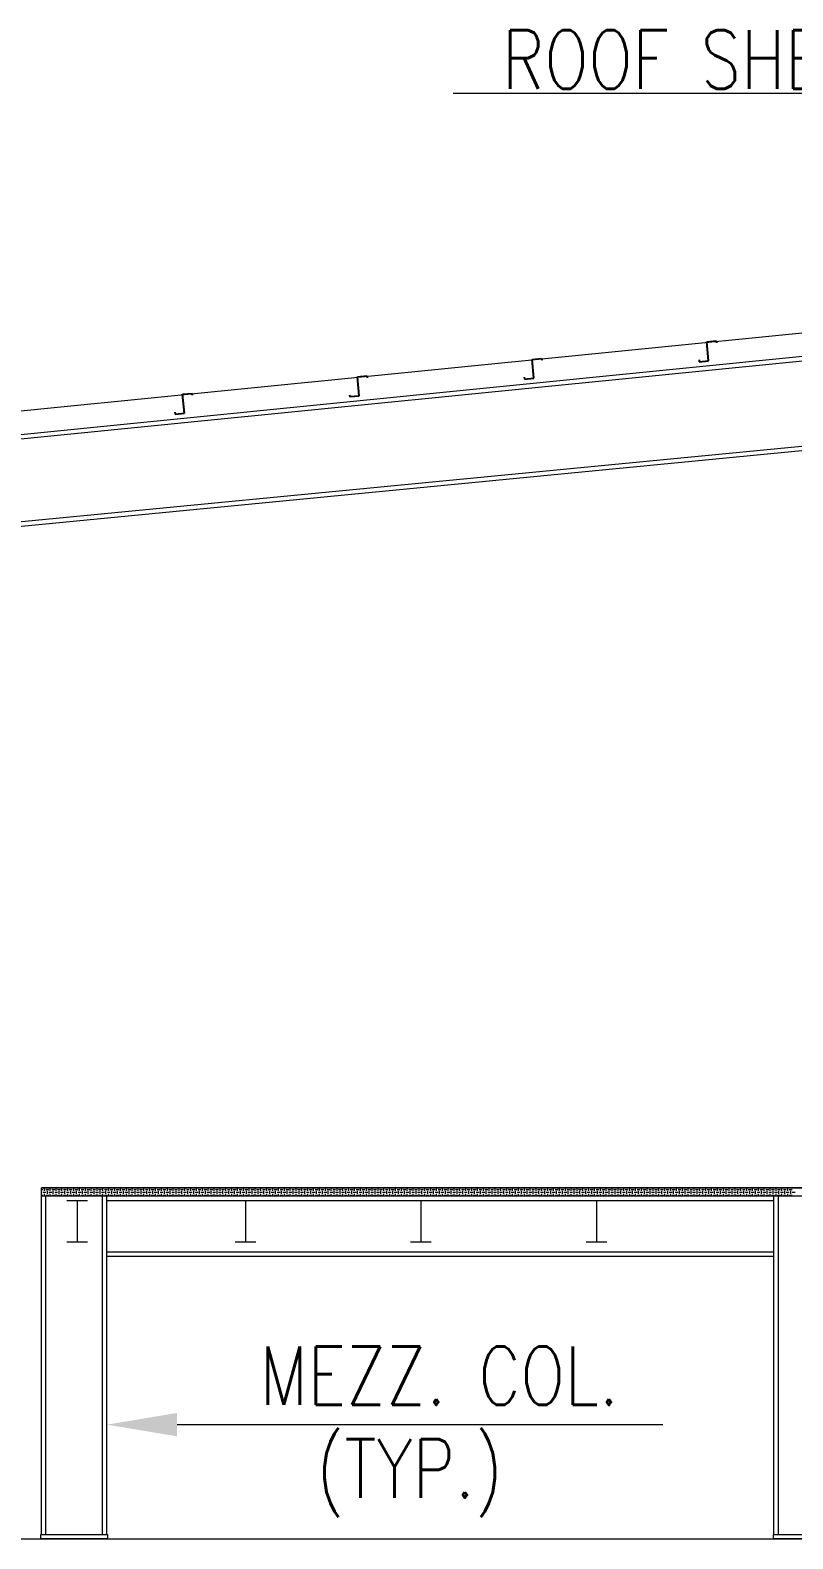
# Model space of a CAD drawing. Header units: millimetres. Extents: x 68421 to 1479662, y -51504 to 144751.
# Drawn here: x 588317 to 594833, y 73240 to 86129 of the extents above; entities that cross this region are included whole.
import ezdxf

# ---------------------------------------------------------------- set-up
doc = ezdxf.new("R2010")
doc.units = ezdxf.units.MM
doc.header["$LTSCALE"] = 0.35
doc.header["$MEASUREMENT"] = 0
doc.linetypes.add('CONTIN', pattern=[0, 0, 0])
doc.layers.get('0').update_dxf_attribs({"linetype": 'CONTIN'})
doc.styles.add('ROMANT', font='simplex.shx')

msp = doc.modelspace()

# ---------------------------------------------------------------- linework, layer by layer
at = {"color": 6, "linetype": 'ByBlock', "lineweight": 0}
for p, q in [((597332.79799, 85587.66906), (591930.79799, 85587.66906)), ((589572.34909, 74215.07751), (593721.79799, 74215.07751))]:
    msp.add_line(p, q, dxfattribs=at)
at = {"color": 5, "lineweight": 0}
msp.add_line((582016.79799, 82254.57323), (607106.79799, 84763.57359), dxfattribs=at)
at = {"lineweight": 0}
for p, q in [((587640.76227, 82615.97154), (595845.38905, 83436.43284)), ((587644.60315, 82578.06639), (595849.22977, 83398.52926)), ((587715.54372, 81879.20136), (595922.75917, 82672.87754)), ((587719.33522, 81841.28726), (595926.59903, 82634.98245)), ((588413.24698, 73277.76901), (588413.24788, 76239.66906)), ((588451.34697, 73277.76902), (588451.34787, 76169.32989)), ((588934.24888, 73277.76909), (588934.24955, 76169.32989)), ((588972.34887, 73277.76909), (588972.34954, 76169.32989)), ((588972.34953, 76131.22986), (594671.24787, 76131.22986)), ((588972.34954, 76169.32988), (594671.24788, 76169.32988)), ((594671.24698, 73277.76901), (594671.24788, 76169.32989)), ((594709.34697, 73277.76902), (594709.34787, 76169.32989)), ((588972.34943, 75691.43396), (594671.24773, 75691.43396)), ((588972.34942, 75653.33386), (594671.24772, 75653.33386))]:
    msp.add_line(p, q, dxfattribs=at)
at = {"extrusion": (0, 0, -1)}
for p, q in [((594097.60421, 83465.36394), (594178.48083, 83473.4516)), ((594113.71386, 83304.26742), (594097.60421, 83465.36394)), ((594178.48083, 83473.4516), (594180.0918, 83457.34194)), ((592605.04843, 83316.10834), (592685.92505, 83324.196)), ((592621.15807, 83155.01182), (592605.04843, 83316.10834)), ((592685.92505, 83324.196), (592687.53601, 83308.08634)), ((594031.22627, 83312.28941), (594032.83724, 83296.17976)), ((594032.83724, 83296.17976), (594113.71386, 83304.26742)), ((591112.49264, 83166.85274), (591193.36927, 83174.9404)), ((591128.60229, 83005.75622), (591112.49264, 83166.85274)), ((591193.36927, 83174.9404), (591194.98023, 83158.83074)), ((592538.67049, 83163.03381), (592540.28145, 83146.92416)), ((592540.28145, 83146.92416), (592621.15807, 83155.01182)), ((589619.93686, 83017.59714), (589700.81348, 83025.6848)), ((589636.04651, 82856.50062), (589619.93686, 83017.59714)), ((589700.81348, 83025.6848), (589702.42445, 83009.57514)), ((591046.1147, 83013.77821), (591047.72567, 82997.66856)), ((591047.72567, 82997.66856), (591128.60229, 83005.75622)), ((589553.55892, 82864.52261), (589555.16989, 82848.41296)), ((589555.16989, 82848.41296), (589636.04651, 82856.50062))]:
    msp.add_line(p, q, dxfattribs=at)
at = {"color": 251, "linetype": 'Continuous', "lineweight": 0}
for p, q in [((588413.24786, 76175.22456), (588426.81056, 76175.22456)), ((588413.24788, 76239.66906), (626520.34809, 76239.66906)), ((626520.34809, 76239.66906), (588413.24788, 76239.66906)), ((588413.24788, 76225.22456), (588426.81056, 76225.22456)), ((588414.31056, 76237.72456), (588414.31056, 76239.66906)), ((588414.31056, 76187.72456), (588414.31056, 76212.72456)), ((588426.81056, 76200.22456), (588451.81056, 76200.22456)), ((588439.31056, 76212.72456), (588439.31056, 76237.72456)), ((588439.31056, 76169.33395), (588439.31056, 76187.72456)), ((588451.81056, 76225.22456), (588476.81056, 76225.22456)), ((588451.81056, 76175.22456), (588476.81056, 76175.22456)), ((588464.31056, 76237.72456), (588464.31056, 76239.66906)), ((588464.31056, 76187.72456), (588464.31056, 76212.72456)), ((588476.81056, 76200.22456), (588501.81056, 76200.22456)), ((588489.31056, 76212.72456), (588489.31056, 76237.72456)), ((588489.31056, 76169.33395), (588489.31056, 76187.72456)), ((588501.81056, 76225.22456), (588526.81056, 76225.22456)), ((588501.81056, 76175.22456), (588526.81056, 76175.22456)), ((588514.31056, 76237.72456), (588514.31056, 76239.66906)), ((588514.31056, 76187.72456), (588514.31056, 76212.72456)), ((588526.81056, 76200.22456), (588551.81056, 76200.22456)), ((588539.31056, 76212.72456), (588539.31056, 76237.72456)), ((588539.31056, 76169.33395), (588539.31056, 76187.72456)), ((588551.81056, 76225.22456), (588576.81056, 76225.22456)), ((588551.81056, 76175.22456), (588576.81056, 76175.22456)), ((588564.31056, 76237.72456), (588564.31056, 76239.66906)), ((588564.31056, 76187.72456), (588564.31056, 76212.72456)), ((588576.81056, 76200.22456), (588601.81056, 76200.22456)), ((588589.31056, 76212.72456), (588589.31056, 76237.72456)), ((588589.31056, 76169.33395), (588589.31056, 76187.72456)), ((588601.81056, 76225.22456), (588626.81056, 76225.22456)), ((588601.81056, 76175.22456), (588626.81056, 76175.22456)), ((588614.31056, 76237.72456), (588614.31056, 76239.66906)), ((588614.31056, 76187.72456), (588614.31056, 76212.72456)), ((588626.81056, 76200.22456), (588651.81056, 76200.22456)), ((588639.31056, 76212.72456), (588639.31056, 76237.72456)), ((588639.31056, 76169.33395), (588639.31056, 76187.72456)), ((588651.81056, 76225.22456), (588676.81056, 76225.22456)), ((588651.81056, 76175.22456), (588676.81056, 76175.22456)), ((588664.31056, 76237.72456), (588664.31056, 76239.66906)), ((588664.31056, 76187.72456), (588664.31056, 76212.72456)), ((588676.81056, 76200.22456), (588701.81056, 76200.22456)), ((588689.31056, 76212.72456), (588689.31056, 76237.72456)), ((588689.31056, 76169.33395), (588689.31056, 76187.72456)), ((588701.81056, 76225.22456), (588726.81056, 76225.22456)), ((588701.81056, 76175.22456), (588726.81056, 76175.22456)), ((588714.31056, 76237.72456), (588714.31056, 76239.66906)), ((588714.31056, 76187.72456), (588714.31056, 76212.72456)), ((588726.81056, 76200.22456), (588751.81056, 76200.22456)), ((588739.31056, 76212.72456), (588739.31056, 76237.72456)), ((588739.31056, 76169.33395), (588739.31056, 76187.72456)), ((588751.81056, 76225.22456), (588776.81056, 76225.22456)), ((588751.81056, 76175.22456), (588776.81056, 76175.22456)), ((588764.31056, 76237.72456), (588764.31056, 76239.66906)), ((588764.31056, 76187.72456), (588764.31056, 76212.72456)), ((588776.81056, 76200.22456), (588801.81056, 76200.22456)), ((588789.31056, 76212.72456), (588789.31056, 76237.72456)), ((588789.31056, 76169.33395), (588789.31056, 76187.72456)), ((588801.81056, 76225.22456), (588826.81056, 76225.22456)), ((588801.81056, 76175.22456), (588826.81056, 76175.22456)), ((588814.31056, 76237.72456), (588814.31056, 76239.66906)), ((588814.31056, 76187.72456), (588814.31056, 76212.72456)), ((588826.81056, 76200.22456), (588851.81056, 76200.22456)), ((588839.31056, 76212.72456), (588839.31056, 76237.72456)), ((588839.31056, 76169.33395), (588839.31056, 76187.72456)), ((588851.81056, 76225.22456), (588876.81056, 76225.22456)), ((588851.81056, 76175.22456), (588876.81056, 76175.22456)), ((588864.31056, 76237.72456), (588864.31056, 76239.66906)), ((588864.31056, 76187.72456), (588864.31056, 76212.72456)), ((588876.81056, 76200.22456), (588901.81056, 76200.22456)), ((588889.31056, 76212.72456), (588889.31056, 76237.72456)), ((588889.31056, 76169.33395), (588889.31056, 76187.72456)), ((588901.81056, 76225.22456), (588926.81056, 76225.22456)), ((588901.81056, 76175.22456), (588926.81056, 76175.22456)), ((588914.31056, 76237.72456), (588914.31056, 76239.66906)), ((588914.31056, 76187.72456), (588914.31056, 76212.72456)), ((588926.81056, 76200.22456), (588951.81056, 76200.22456)), ((588939.31056, 76212.72456), (588939.31056, 76237.72456)), ((588939.31056, 76169.33395), (588939.31056, 76187.72456)), ((588951.81056, 76225.22456), (588976.81056, 76225.22456)), ((588951.81056, 76175.22456), (588976.81056, 76175.22456)), ((588964.31056, 76237.72456), (588964.31056, 76239.66906)), ((588964.31056, 76187.72456), (588964.31056, 76212.72456)), ((588976.81056, 76200.22456), (589001.81056, 76200.22456)), ((588989.31056, 76212.72456), (588989.31056, 76237.72456)), ((588989.31056, 76169.33395), (588989.31056, 76187.72456)), ((589001.81056, 76225.22456), (589026.81056, 76225.22456)), ((589001.81056, 76175.22456), (589026.81056, 76175.22456)), ((589014.31056, 76237.72456), (589014.31056, 76239.66906)), ((589014.31056, 76187.72456), (589014.31056, 76212.72456)), ((589026.81056, 76200.22456), (589051.81056, 76200.22456)), ((589039.31056, 76212.72456), (589039.31056, 76237.72456)), ((589039.31056, 76169.33395), (589039.31056, 76187.72456)), ((589051.81056, 76225.22456), (589076.81056, 76225.22456)), ((589051.81056, 76175.22456), (589076.81056, 76175.22456)), ((589064.31056, 76237.72456), (589064.31056, 76239.66906)), ((589064.31056, 76187.72456), (589064.31056, 76212.72456)), ((589076.81056, 76200.22456), (589101.81056, 76200.22456)), ((589089.31056, 76212.72456), (589089.31056, 76237.72456)), ((589089.31056, 76169.33395), (589089.31056, 76187.72456)), ((589101.81056, 76225.22456), (589126.81056, 76225.22456)), ((589101.81056, 76175.22456), (589126.81056, 76175.22456)), ((589114.31056, 76237.72456), (589114.31056, 76239.66906)), ((589114.31056, 76187.72456), (589114.31056, 76212.72456)), ((589126.81056, 76200.22456), (589151.81056, 76200.22456)), ((589139.31056, 76212.72456), (589139.31056, 76237.72456)), ((589139.31056, 76169.33395), (589139.31056, 76187.72456)), ((589151.81056, 76225.22456), (589176.81056, 76225.22456)), ((589151.81056, 76175.22456), (589176.81056, 76175.22456)), ((589164.31056, 76237.72456), (589164.31056, 76239.66906)), ((589164.31056, 76187.72456), (589164.31056, 76212.72456)), ((589176.81056, 76200.22456), (589201.81056, 76200.22456)), ((589189.31056, 76212.72456), (589189.31056, 76237.72456)), ((589189.31056, 76169.33395), (589189.31056, 76187.72456)), ((589201.81056, 76225.22456), (589226.81056, 76225.22456)), ((589201.81056, 76175.22456), (589226.81056, 76175.22456)), ((589214.31056, 76237.72456), (589214.31056, 76239.66906)), ((589214.31056, 76187.72456), (589214.31056, 76212.72456)), ((589226.81056, 76200.22456), (589251.81056, 76200.22456)), ((589239.31056, 76212.72456), (589239.31056, 76237.72456)), ((589239.31056, 76169.33395), (589239.31056, 76187.72456)), ((589251.81056, 76225.22456), (589276.81056, 76225.22456)), ((589251.81056, 76175.22456), (589276.81056, 76175.22456)), ((589264.31056, 76237.72456), (589264.31056, 76239.66906)), ((589264.31056, 76187.72456), (589264.31056, 76212.72456)), ((589276.81056, 76200.22456), (589301.81056, 76200.22456)), ((589289.31056, 76212.72456), (589289.31056, 76237.72456)), ((589289.31056, 76169.33395), (589289.31056, 76187.72456)), ((589301.81056, 76225.22456), (589326.81056, 76225.22456)), ((589301.81056, 76175.22456), (589326.81056, 76175.22456)), ((589314.31056, 76237.72456), (589314.31056, 76239.66906)), ((589314.31056, 76187.72456), (589314.31056, 76212.72456)), ((589326.81056, 76200.22456), (589351.81056, 76200.22456)), ((589339.31056, 76212.72456), (589339.31056, 76237.72456)), ((589339.31056, 76169.33395), (589339.31056, 76187.72456)), ((589351.81056, 76225.22456), (589376.81056, 76225.22456)), ((589351.81056, 76175.22456), (589376.81056, 76175.22456)), ((589364.31056, 76237.72456), (589364.31056, 76239.66906)), ((589364.31056, 76187.72456), (589364.31056, 76212.72456)), ((589376.81056, 76200.22456), (589401.81056, 76200.22456)), ((589389.31056, 76212.72456), (589389.31056, 76237.72456)), ((589389.31056, 76169.33395), (589389.31056, 76187.72456)), ((589401.81056, 76225.22456), (589426.81056, 76225.22456)), ((589401.81056, 76175.22456), (589426.81056, 76175.22456)), ((589414.31056, 76237.72456), (589414.31056, 76239.66906)), ((589414.31056, 76187.72456), (589414.31056, 76212.72456)), ((589426.81056, 76200.22456), (589451.81056, 76200.22456)), ((589439.31056, 76212.72456), (589439.31056, 76237.72456)), ((589439.31056, 76169.33395), (589439.31056, 76187.72456)), ((589451.81056, 76225.22456), (589476.81056, 76225.22456)), ((589451.81056, 76175.22456), (589476.81056, 76175.22456)), ((589464.31056, 76237.72456), (589464.31056, 76239.66906)), ((589464.31056, 76187.72456), (589464.31056, 76212.72456)), ((589476.81056, 76200.22456), (589501.81056, 76200.22456)), ((589489.31056, 76212.72456), (589489.31056, 76237.72456)), ((589489.31056, 76169.33395), (589489.31056, 76187.72456)), ((589501.81056, 76225.22456), (589526.81056, 76225.22456)), ((589501.81056, 76175.22456), (589526.81056, 76175.22456)), ((589514.31056, 76237.72456), (589514.31056, 76239.66906)), ((589514.31056, 76187.72456), (589514.31056, 76212.72456)), ((589526.81056, 76200.22456), (589551.81056, 76200.22456)), ((589539.31056, 76212.72456), (589539.31056, 76237.72456)), ((589539.31056, 76169.33395), (589539.31056, 76187.72456)), ((589551.81056, 76225.22456), (589576.81056, 76225.22456)), ((589551.81056, 76175.22456), (589576.81056, 76175.22456)), ((589564.31056, 76237.72456), (589564.31056, 76239.66906)), ((589564.31056, 76187.72456), (589564.31056, 76212.72456)), ((589576.81056, 76200.22456), (589601.81056, 76200.22456)), ((589589.31056, 76212.72456), (589589.31056, 76237.72456)), ((589589.31056, 76169.33395), (589589.31056, 76187.72456)), ((589601.81056, 76225.22456), (589626.81056, 76225.22456)), ((589601.81056, 76175.22456), (589626.81056, 76175.22456)), ((589614.31056, 76237.72456), (589614.31056, 76239.66906)), ((589614.31056, 76187.72456), (589614.31056, 76212.72456)), ((589626.81056, 76200.22456), (589651.81056, 76200.22456)), ((589639.31056, 76212.72456), (589639.31056, 76237.72456)), ((589639.31056, 76169.33395), (589639.31056, 76187.72456)), ((589651.81056, 76225.22456), (589676.81056, 76225.22456)), ((589651.81056, 76175.22456), (589676.81056, 76175.22456)), ((589664.31056, 76237.72456), (589664.31056, 76239.66906)), ((589664.31056, 76187.72456), (589664.31056, 76212.72456)), ((589676.81056, 76200.22456), (589701.81056, 76200.22456)), ((589689.31056, 76212.72456), (589689.31056, 76237.72456)), ((589689.31056, 76169.33395), (589689.31056, 76187.72456)), ((589701.81056, 76225.22456), (589726.81056, 76225.22456)), ((589701.81056, 76175.22456), (589726.81056, 76175.22456)), ((589714.31056, 76237.72456), (589714.31056, 76239.66906)), ((589714.31056, 76187.72456), (589714.31056, 76212.72456)), ((589726.81056, 76200.22456), (589751.81056, 76200.22456)), ((589739.31056, 76212.72456), (589739.31056, 76237.72456)), ((589739.31056, 76169.33395), (589739.31056, 76187.72456)), ((589751.81056, 76225.22456), (589776.81056, 76225.22456)), ((589751.81056, 76175.22456), (589776.81056, 76175.22456)), ((589764.31056, 76237.72456), (589764.31056, 76239.66906)), ((589764.31056, 76187.72456), (589764.31056, 76212.72456)), ((589776.81056, 76200.22456), (589801.81056, 76200.22456)), ((589789.31056, 76212.72456), (589789.31056, 76237.72456)), ((589789.31056, 76169.33395), (589789.31056, 76187.72456)), ((589801.81056, 76225.22456), (589826.81056, 76225.22456)), ((589801.81056, 76175.22456), (589826.81056, 76175.22456)), ((589814.31056, 76237.72456), (589814.31056, 76239.66906)), ((589814.31056, 76187.72456), (589814.31056, 76212.72456)), ((589826.81056, 76200.22456), (589851.81056, 76200.22456)), ((589839.31056, 76212.72456), (589839.31056, 76237.72456)), ((589839.31056, 76169.33395), (589839.31056, 76187.72456)), ((589851.81056, 76225.22456), (589876.81056, 76225.22456)), ((589851.81056, 76175.22456), (589876.81056, 76175.22456)), ((589864.31056, 76237.72456), (589864.31056, 76239.66906)), ((589864.31056, 76187.72456), (589864.31056, 76212.72456)), ((589876.81056, 76200.22456), (589901.81056, 76200.22456)), ((589889.31056, 76212.72456), (589889.31056, 76237.72456)), ((589889.31056, 76169.33395), (589889.31056, 76187.72456)), ((589901.81056, 76225.22456), (589926.81056, 76225.22456)), ((589901.81056, 76175.22456), (589926.81056, 76175.22456)), ((589914.31056, 76237.72456), (589914.31056, 76239.66906)), ((589914.31056, 76187.72456), (589914.31056, 76212.72456)), ((589926.81056, 76200.22456), (589951.81056, 76200.22456)), ((589939.31056, 76212.72456), (589939.31056, 76237.72456)), ((589939.31056, 76169.33395), (589939.31056, 76187.72456)), ((589951.81056, 76225.22456), (589976.81056, 76225.22456)), ((589951.81056, 76175.22456), (589976.81056, 76175.22456)), ((589964.31056, 76237.72456), (589964.31056, 76239.66906)), ((589964.31056, 76187.72456), (589964.31056, 76212.72456)), ((589976.81056, 76200.22456), (590001.81056, 76200.22456)), ((589989.31056, 76212.72456), (589989.31056, 76237.72456)), ((589989.31056, 76169.33395), (589989.31056, 76187.72456)), ((590001.81056, 76225.22456), (590026.81056, 76225.22456)), ((590001.81056, 76175.22456), (590026.81056, 76175.22456)), ((590014.31056, 76237.72456), (590014.31056, 76239.66906)), ((590014.31056, 76187.72456), (590014.31056, 76212.72456)), ((590026.81056, 76200.22456), (590051.81056, 76200.22456)), ((590039.31056, 76212.72456), (590039.31056, 76237.72456)), ((590039.31056, 76169.33395), (590039.31056, 76187.72456)), ((590051.81056, 76225.22456), (590076.81056, 76225.22456)), ((590051.81056, 76175.22456), (590076.81056, 76175.22456)), ((590064.31056, 76237.72456), (590064.31056, 76239.66906)), ((590064.31056, 76187.72456), (590064.31056, 76212.72456)), ((590076.81056, 76200.22456), (590101.81056, 76200.22456)), ((590089.31056, 76212.72456), (590089.31056, 76237.72456)), ((590089.31056, 76169.33395), (590089.31056, 76187.72456)), ((590101.81056, 76225.22456), (590126.81056, 76225.22456)), ((590101.81056, 76175.22456), (590126.81056, 76175.22456)), ((590114.31056, 76237.72456), (590114.31056, 76239.66906)), ((590114.31056, 76187.72456), (590114.31056, 76212.72456)), ((590126.81056, 76200.22456), (590151.81056, 76200.22456)), ((590139.31056, 76212.72456), (590139.31056, 76237.72456)), ((590139.31056, 76169.33395), (590139.31056, 76187.72456)), ((590151.81056, 76225.22456), (590176.81056, 76225.22456)), ((590151.81056, 76175.22456), (590176.81056, 76175.22456)), ((590164.31056, 76237.72456), (590164.31056, 76239.66906)), ((590164.31056, 76187.72456), (590164.31056, 76212.72456)), ((590176.81056, 76200.22456), (590201.81056, 76200.22456)), ((590189.31056, 76212.72456), (590189.31056, 76237.72456)), ((590189.31056, 76169.33395), (590189.31056, 76187.72456)), ((590201.81056, 76225.22456), (590226.81056, 76225.22456)), ((590201.81056, 76175.22456), (590226.81056, 76175.22456)), ((590214.31056, 76237.72456), (590214.31056, 76239.66906)), ((590214.31056, 76187.72456), (590214.31056, 76212.72456)), ((590226.81056, 76200.22456), (590251.81056, 76200.22456)), ((590239.31056, 76212.72456), (590239.31056, 76237.72456)), ((590239.31056, 76169.33395), (590239.31056, 76187.72456)), ((590251.81056, 76225.22456), (590276.81056, 76225.22456)), ((590251.81056, 76175.22456), (590276.81056, 76175.22456)), ((590264.31056, 76237.72456), (590264.31056, 76239.66906)), ((590264.31056, 76187.72456), (590264.31056, 76212.72456)), ((590276.81056, 76200.22456), (590301.81056, 76200.22456)), ((590289.31056, 76212.72456), (590289.31056, 76237.72456)), ((590289.31056, 76169.33395), (590289.31056, 76187.72456)), ((590301.81056, 76225.22456), (590326.81056, 76225.22456)), ((590301.81056, 76175.22456), (590326.81056, 76175.22456)), ((590314.31056, 76237.72456), (590314.31056, 76239.66906)), ((590314.31056, 76187.72456), (590314.31056, 76212.72456)), ((590326.81056, 76200.22456), (590351.81056, 76200.22456)), ((590339.31056, 76212.72456), (590339.31056, 76237.72456)), ((590339.31056, 76169.33395), (590339.31056, 76187.72456)), ((590351.81056, 76225.22456), (590376.81056, 76225.22456)), ((590351.81056, 76175.22456), (590376.81056, 76175.22456)), ((590364.31056, 76237.72456), (590364.31056, 76239.66906)), ((590364.31056, 76187.72456), (590364.31056, 76212.72456)), ((590376.81056, 76200.22456), (590401.81056, 76200.22456)), ((590389.31056, 76212.72456), (590389.31056, 76237.72456)), ((590389.31056, 76169.33395), (590389.31056, 76187.72456)), ((590401.81056, 76225.22456), (590426.81056, 76225.22456)), ((590401.81056, 76175.22456), (590426.81056, 76175.22456)), ((590414.31056, 76237.72456), (590414.31056, 76239.66906)), ((590414.31056, 76187.72456), (590414.31056, 76212.72456)), ((590426.81056, 76200.22456), (590451.81056, 76200.22456)), ((590439.31056, 76212.72456), (590439.31056, 76237.72456)), ((590439.31056, 76169.33395), (590439.31056, 76187.72456)), ((590451.81056, 76225.22456), (590476.81056, 76225.22456)), ((590451.81056, 76175.22456), (590476.81056, 76175.22456)), ((590464.31056, 76237.72456), (590464.31056, 76239.66906)), ((590464.31056, 76187.72456), (590464.31056, 76212.72456)), ((590476.81056, 76200.22456), (590501.81056, 76200.22456)), ((590489.31056, 76212.72456), (590489.31056, 76237.72456)), ((590489.31056, 76169.33395), (590489.31056, 76187.72456)), ((590501.81056, 76225.22456), (590526.81056, 76225.22456)), ((590501.81056, 76175.22456), (590526.81056, 76175.22456)), ((590514.31056, 76237.72456), (590514.31056, 76239.66906)), ((590514.31056, 76187.72456), (590514.31056, 76212.72456)), ((590526.81056, 76200.22456), (590551.81056, 76200.22456)), ((590539.31056, 76212.72456), (590539.31056, 76237.72456)), ((590539.31056, 76169.33395), (590539.31056, 76187.72456)), ((590551.81056, 76225.22456), (590576.81056, 76225.22456)), ((590551.81056, 76175.22456), (590576.81056, 76175.22456)), ((590564.31056, 76237.72456), (590564.31056, 76239.66906)), ((590564.31056, 76187.72456), (590564.31056, 76212.72456)), ((590576.81056, 76200.22456), (590601.81056, 76200.22456)), ((590589.31056, 76212.72456), (590589.31056, 76237.72456)), ((590589.31056, 76169.33395), (590589.31056, 76187.72456)), ((590601.81056, 76225.22456), (590626.81056, 76225.22456)), ((590601.81056, 76175.22456), (590626.81056, 76175.22456)), ((590614.31056, 76237.72456), (590614.31056, 76239.66906)), ((590614.31056, 76187.72456), (590614.31056, 76212.72456)), ((590626.81056, 76200.22456), (590651.81056, 76200.22456)), ((590639.31056, 76212.72456), (590639.31056, 76237.72456)), ((590639.31056, 76169.33395), (590639.31056, 76187.72456)), ((590651.81056, 76225.22456), (590676.81056, 76225.22456)), ((590651.81056, 76175.22456), (590676.81056, 76175.22456)), ((590664.31056, 76237.72456), (590664.31056, 76239.66906)), ((590664.31056, 76187.72456), (590664.31056, 76212.72456)), ((590676.81056, 76200.22456), (590701.81056, 76200.22456)), ((590689.31056, 76212.72456), (590689.31056, 76237.72456)), ((590689.31056, 76169.33395), (590689.31056, 76187.72456)), ((590701.81056, 76225.22456), (590726.81056, 76225.22456)), ((590701.81056, 76175.22456), (590726.81056, 76175.22456)), ((590714.31056, 76237.72456), (590714.31056, 76239.66906)), ((590714.31056, 76187.72456), (590714.31056, 76212.72456)), ((590726.81056, 76200.22456), (590751.81056, 76200.22456)), ((590739.31056, 76212.72456), (590739.31056, 76237.72456)), ((590739.31056, 76169.33395), (590739.31056, 76187.72456)), ((590751.81056, 76225.22456), (590776.81056, 76225.22456)), ((590751.81056, 76175.22456), (590776.81056, 76175.22456)), ((590764.31056, 76237.72456), (590764.31056, 76239.66906)), ((590764.31056, 76187.72456), (590764.31056, 76212.72456)), ((590776.81056, 76200.22456), (590801.81056, 76200.22456)), ((590789.31056, 76212.72456), (590789.31056, 76237.72456)), ((590789.31056, 76169.33395), (590789.31056, 76187.72456)), ((590801.81056, 76225.22456), (590826.81056, 76225.22456)), ((590801.81056, 76175.22456), (590826.81056, 76175.22456)), ((590814.31056, 76237.72456), (590814.31056, 76239.66906)), ((590814.31056, 76187.72456), (590814.31056, 76212.72456)), ((590826.81056, 76200.22456), (590851.81056, 76200.22456)), ((590839.31056, 76212.72456), (590839.31056, 76237.72456)), ((590839.31056, 76169.33395), (590839.31056, 76187.72456)), ((590851.81056, 76225.22456), (590876.81056, 76225.22456)), ((590851.81056, 76175.22456), (590876.81056, 76175.22456)), ((590864.31056, 76237.72456), (590864.31056, 76239.66906)), ((590864.31056, 76187.72456), (590864.31056, 76212.72456)), ((590876.81056, 76200.22456), (590901.81056, 76200.22456)), ((590889.31056, 76212.72456), (590889.31056, 76237.72456)), ((590889.31056, 76169.33395), (590889.31056, 76187.72456)), ((590901.81056, 76225.22456), (590926.81056, 76225.22456)), ((590901.81056, 76175.22456), (590926.81056, 76175.22456)), ((590914.31056, 76237.72456), (590914.31056, 76239.66906)), ((590914.31056, 76187.72456), (590914.31056, 76212.72456)), ((590926.81056, 76200.22456), (590951.81056, 76200.22456)), ((590939.31056, 76212.72456), (590939.31056, 76237.72456)), ((590939.31056, 76169.33395), (590939.31056, 76187.72456)), ((590951.81056, 76225.22456), (590976.81056, 76225.22456)), ((590951.81056, 76175.22456), (590976.81056, 76175.22456)), ((590964.31056, 76237.72456), (590964.31056, 76239.66906)), ((590964.31056, 76187.72456), (590964.31056, 76212.72456)), ((590976.81056, 76200.22456), (591001.81056, 76200.22456)), ((590989.31056, 76212.72456), (590989.31056, 76237.72456)), ((590989.31056, 76169.33395), (590989.31056, 76187.72456)), ((591001.81056, 76225.22456), (591026.81056, 76225.22456)), ((591001.81056, 76175.22456), (591026.81056, 76175.22456)), ((591014.31056, 76237.72456), (591014.31056, 76239.66906)), ((591014.31056, 76187.72456), (591014.31056, 76212.72456)), ((591026.81056, 76200.22456), (591051.81056, 76200.22456)), ((591039.31056, 76212.72456), (591039.31056, 76237.72456)), ((591039.31056, 76169.33395), (591039.31056, 76187.72456)), ((591051.81056, 76225.22456), (591076.81056, 76225.22456)), ((591051.81056, 76175.22456), (591076.81056, 76175.22456)), ((591064.31056, 76237.72456), (591064.31056, 76239.66906)), ((591064.31056, 76187.72456), (591064.31056, 76212.72456)), ((591076.81056, 76200.22456), (591101.81056, 76200.22456)), ((591089.31056, 76212.72456), (591089.31056, 76237.72456)), ((591089.31056, 76169.33395), (591089.31056, 76187.72456)), ((591101.81056, 76225.22456), (591126.81056, 76225.22456)), ((591101.81056, 76175.22456), (591126.81056, 76175.22456)), ((591114.31056, 76237.72456), (591114.31056, 76239.66906)), ((591114.31056, 76187.72456), (591114.31056, 76212.72456)), ((591126.81056, 76200.22456), (591151.81056, 76200.22456)), ((591139.31056, 76212.72456), (591139.31056, 76237.72456)), ((591139.31056, 76169.33395), (591139.31056, 76187.72456)), ((591151.81056, 76225.22456), (591176.81056, 76225.22456)), ((591151.81056, 76175.22456), (591176.81056, 76175.22456)), ((591164.31056, 76237.72456), (591164.31056, 76239.66906)), ((591164.31056, 76187.72456), (591164.31056, 76212.72456)), ((591176.81056, 76200.22456), (591201.81056, 76200.22456)), ((591189.31056, 76212.72456), (591189.31056, 76237.72456)), ((591189.31056, 76169.33395), (591189.31056, 76187.72456)), ((591201.81056, 76225.22456), (591226.81056, 76225.22456)), ((591201.81056, 76175.22456), (591226.81056, 76175.22456)), ((591214.31056, 76237.72456), (591214.31056, 76239.66906)), ((591214.31056, 76187.72456), (591214.31056, 76212.72456)), ((591226.81056, 76200.22456), (591251.81056, 76200.22456)), ((591239.31056, 76212.72456), (591239.31056, 76237.72456)), ((591239.31056, 76169.33395), (591239.31056, 76187.72456)), ((591251.81056, 76225.22456), (591276.81056, 76225.22456)), ((591251.81056, 76175.22456), (591276.81056, 76175.22456)), ((591264.31056, 76237.72456), (591264.31056, 76239.66906)), ((591264.31056, 76187.72456), (591264.31056, 76212.72456)), ((591276.81056, 76200.22456), (591301.81056, 76200.22456)), ((591289.31056, 76212.72456), (591289.31056, 76237.72456)), ((591289.31056, 76169.33395), (591289.31056, 76187.72456)), ((591301.81056, 76225.22456), (591326.81056, 76225.22456)), ((591301.81056, 76175.22456), (591326.81056, 76175.22456)), ((591314.31056, 76237.72456), (591314.31056, 76239.66906)), ((591314.31056, 76187.72456), (591314.31056, 76212.72456)), ((591326.81056, 76200.22456), (591351.81056, 76200.22456)), ((591339.31056, 76212.72456), (591339.31056, 76237.72456)), ((591339.31056, 76169.33395), (591339.31056, 76187.72456)), ((591351.81056, 76225.22456), (591376.81056, 76225.22456)), ((591351.81056, 76175.22456), (591376.81056, 76175.22456)), ((591364.31056, 76237.72456), (591364.31056, 76239.66906)), ((591364.31056, 76187.72456), (591364.31056, 76212.72456)), ((591376.81056, 76200.22456), (591401.81056, 76200.22456)), ((591389.31056, 76212.72456), (591389.31056, 76237.72456)), ((591389.31056, 76169.33395), (591389.31056, 76187.72456)), ((591401.81056, 76225.22456), (591426.81056, 76225.22456)), ((591401.81056, 76175.22456), (591426.81056, 76175.22456)), ((591414.31056, 76237.72456), (591414.31056, 76239.66906)), ((591414.31056, 76187.72456), (591414.31056, 76212.72456)), ((591426.81056, 76200.22456), (591451.81056, 76200.22456)), ((591439.31056, 76212.72456), (591439.31056, 76237.72456)), ((591439.31056, 76169.33395), (591439.31056, 76187.72456)), ((591451.81056, 76225.22456), (591476.81056, 76225.22456)), ((591451.81056, 76175.22456), (591476.81056, 76175.22456)), ((591464.31056, 76237.72456), (591464.31056, 76239.66906)), ((591464.31056, 76187.72456), (591464.31056, 76212.72456)), ((591476.81056, 76200.22456), (591501.81056, 76200.22456)), ((591489.31056, 76212.72456), (591489.31056, 76237.72456)), ((591489.31056, 76169.33395), (591489.31056, 76187.72456)), ((591501.81056, 76225.22456), (591526.81056, 76225.22456)), ((591501.81056, 76175.22456), (591526.81056, 76175.22456)), ((591514.31056, 76237.72456), (591514.31056, 76239.66906)), ((591514.31056, 76187.72456), (591514.31056, 76212.72456)), ((591526.81056, 76200.22456), (591551.81056, 76200.22456)), ((591539.31056, 76212.72456), (591539.31056, 76237.72456)), ((591539.31056, 76169.33395), (591539.31056, 76187.72456)), ((591551.81056, 76225.22456), (591576.81056, 76225.22456)), ((591551.81056, 76175.22456), (591576.81056, 76175.22456)), ((591564.31056, 76237.72456), (591564.31056, 76239.66906)), ((591564.31056, 76187.72456), (591564.31056, 76212.72456)), ((591576.81056, 76200.22456), (591601.81056, 76200.22456)), ((591589.31056, 76212.72456), (591589.31056, 76237.72456)), ((591589.31056, 76169.33395), (591589.31056, 76187.72456)), ((591601.81056, 76225.22456), (591626.81056, 76225.22456)), ((591601.81056, 76175.22456), (591626.81056, 76175.22456)), ((591614.31056, 76237.72456), (591614.31056, 76239.66906)), ((591614.31056, 76187.72456), (591614.31056, 76212.72456)), ((591626.81056, 76200.22456), (591651.81056, 76200.22456)), ((591639.31056, 76212.72456), (591639.31056, 76237.72456)), ((591639.31056, 76169.33395), (591639.31056, 76187.72456)), ((591651.81056, 76225.22456), (591676.81056, 76225.22456)), ((591651.81056, 76175.22456), (591676.81056, 76175.22456)), ((591664.31056, 76237.72456), (591664.31056, 76239.66906)), ((591664.31056, 76187.72456), (591664.31056, 76212.72456)), ((591676.81056, 76200.22456), (591701.81056, 76200.22456)), ((591689.31056, 76212.72456), (591689.31056, 76237.72456)), ((591689.31056, 76169.33395), (591689.31056, 76187.72456)), ((591701.81056, 76225.22456), (591726.81056, 76225.22456)), ((591701.81056, 76175.22456), (591726.81056, 76175.22456)), ((591714.31056, 76237.72456), (591714.31056, 76239.66906)), ((591714.31056, 76187.72456), (591714.31056, 76212.72456)), ((591726.81056, 76200.22456), (591751.81056, 76200.22456)), ((591739.31056, 76212.72456), (591739.31056, 76237.72456)), ((591739.31056, 76169.33395), (591739.31056, 76187.72456)), ((591751.81056, 76225.22456), (591776.81056, 76225.22456)), ((591751.81056, 76175.22456), (591776.81056, 76175.22456)), ((591764.31056, 76237.72456), (591764.31056, 76239.66906)), ((591764.31056, 76187.72456), (591764.31056, 76212.72456)), ((591776.81056, 76200.22456), (591801.81056, 76200.22456)), ((591789.31056, 76212.72456), (591789.31056, 76237.72456)), ((591789.31056, 76169.33395), (591789.31056, 76187.72456)), ((591801.81056, 76225.22456), (591826.81056, 76225.22456)), ((591801.81056, 76175.22456), (591826.81056, 76175.22456)), ((591814.31056, 76237.72456), (591814.31056, 76239.66906)), ((591814.31056, 76187.72456), (591814.31056, 76212.72456)), ((591826.81056, 76200.22456), (591851.81056, 76200.22456)), ((591839.31056, 76212.72456), (591839.31056, 76237.72456)), ((591839.31056, 76169.33395), (591839.31056, 76187.72456)), ((591851.81056, 76225.22456), (591876.81056, 76225.22456)), ((591851.81056, 76175.22456), (591876.81056, 76175.22456)), ((591864.31056, 76237.72456), (591864.31056, 76239.66906)), ((591864.31056, 76187.72456), (591864.31056, 76212.72456)), ((591876.81056, 76200.22456), (591901.81056, 76200.22456)), ((591889.31056, 76212.72456), (591889.31056, 76237.72456)), ((591889.31056, 76169.33395), (591889.31056, 76187.72456)), ((591901.81056, 76225.22456), (591926.81056, 76225.22456)), ((591901.81056, 76175.22456), (591926.81056, 76175.22456)), ((591914.31056, 76237.72456), (591914.31056, 76239.66906)), ((591914.31056, 76187.72456), (591914.31056, 76212.72456)), ((591926.81056, 76200.22456), (591951.81056, 76200.22456)), ((591939.31056, 76212.72456), (591939.31056, 76237.72456)), ((591939.31056, 76169.33395), (591939.31056, 76187.72456)), ((591951.81056, 76225.22456), (591976.81056, 76225.22456)), ((591951.81056, 76175.22456), (591976.81056, 76175.22456)), ((591964.31056, 76237.72456), (591964.31056, 76239.66906)), ((591964.31056, 76187.72456), (591964.31056, 76212.72456)), ((591976.81056, 76200.22456), (592001.81056, 76200.22456)), ((591989.31056, 76212.72456), (591989.31056, 76237.72456)), ((591989.31056, 76169.33395), (591989.31056, 76187.72456)), ((592001.81056, 76225.22456), (592026.81056, 76225.22456)), ((592001.81056, 76175.22456), (592026.81056, 76175.22456)), ((592014.31056, 76237.72456), (592014.31056, 76239.66906)), ((592014.31056, 76187.72456), (592014.31056, 76212.72456)), ((592026.81056, 76200.22456), (592051.81056, 76200.22456)), ((592039.31056, 76212.72456), (592039.31056, 76237.72456)), ((592039.31056, 76169.33395), (592039.31056, 76187.72456)), ((592051.81056, 76225.22456), (592076.81056, 76225.22456)), ((592051.81056, 76175.22456), (592076.81056, 76175.22456)), ((592064.31056, 76237.72456), (592064.31056, 76239.66906)), ((592064.31056, 76187.72456), (592064.31056, 76212.72456)), ((592076.81056, 76200.22456), (592101.81056, 76200.22456)), ((592089.31056, 76212.72456), (592089.31056, 76237.72456)), ((592089.31056, 76169.33395), (592089.31056, 76187.72456)), ((592101.81056, 76225.22456), (592126.81056, 76225.22456)), ((592101.81056, 76175.22456), (592126.81056, 76175.22456)), ((592114.31056, 76237.72456), (592114.31056, 76239.66906)), ((592114.31056, 76187.72456), (592114.31056, 76212.72456)), ((592126.81056, 76200.22456), (592151.81056, 76200.22456)), ((592139.31056, 76212.72456), (592139.31056, 76237.72456)), ((592139.31056, 76169.33395), (592139.31056, 76187.72456)), ((592151.81056, 76225.22456), (592176.81056, 76225.22456)), ((592151.81056, 76175.22456), (592176.81056, 76175.22456)), ((592164.31056, 76237.72456), (592164.31056, 76239.66906)), ((592164.31056, 76187.72456), (592164.31056, 76212.72456)), ((592176.81056, 76200.22456), (592201.81056, 76200.22456)), ((592189.31056, 76212.72456), (592189.31056, 76237.72456)), ((592189.31056, 76169.33395), (592189.31056, 76187.72456)), ((592201.81056, 76225.22456), (592226.81056, 76225.22456)), ((592201.81056, 76175.22456), (592226.81056, 76175.22456)), ((592214.31056, 76237.72456), (592214.31056, 76239.66906)), ((592214.31056, 76187.72456), (592214.31056, 76212.72456)), ((592226.81056, 76200.22456), (592251.81056, 76200.22456)), ((592239.31056, 76212.72456), (592239.31056, 76237.72456)), ((592239.31056, 76169.33395), (592239.31056, 76187.72456)), ((592251.81056, 76225.22456), (592276.81056, 76225.22456)), ((592251.81056, 76175.22456), (592276.81056, 76175.22456)), ((592264.31056, 76237.72456), (592264.31056, 76239.66906)), ((592264.31056, 76187.72456), (592264.31056, 76212.72456)), ((592276.81056, 76200.22456), (592301.81056, 76200.22456)), ((592289.31056, 76212.72456), (592289.31056, 76237.72456)), ((592289.31056, 76169.33395), (592289.31056, 76187.72456)), ((592301.81056, 76225.22456), (592326.81056, 76225.22456)), ((592301.81056, 76175.22456), (592326.81056, 76175.22456)), ((592314.31056, 76237.72456), (592314.31056, 76239.66906)), ((592314.31056, 76187.72456), (592314.31056, 76212.72456)), ((592326.81056, 76200.22456), (592351.81056, 76200.22456)), ((592339.31056, 76212.72456), (592339.31056, 76237.72456)), ((592339.31056, 76169.33395), (592339.31056, 76187.72456)), ((592351.81056, 76225.22456), (592376.81056, 76225.22456)), ((592351.81056, 76175.22456), (592376.81056, 76175.22456)), ((592364.31056, 76237.72456), (592364.31056, 76239.66906)), ((592364.31056, 76187.72456), (592364.31056, 76212.72456)), ((592376.81056, 76200.22456), (592401.81056, 76200.22456)), ((592389.31056, 76212.72456), (592389.31056, 76237.72456)), ((592389.31056, 76169.33395), (592389.31056, 76187.72456)), ((592401.81056, 76225.22456), (592426.81056, 76225.22456)), ((592401.81056, 76175.22456), (592426.81056, 76175.22456)), ((592414.31056, 76237.72456), (592414.31056, 76239.66906)), ((592414.31056, 76187.72456), (592414.31056, 76212.72456)), ((592426.81056, 76200.22456), (592451.81056, 76200.22456)), ((592439.31056, 76212.72456), (592439.31056, 76237.72456)), ((592439.31056, 76169.33395), (592439.31056, 76187.72456)), ((592451.81056, 76225.22456), (592476.81056, 76225.22456)), ((592451.81056, 76175.22456), (592476.81056, 76175.22456)), ((592464.31056, 76237.72456), (592464.31056, 76239.66906)), ((592464.31056, 76187.72456), (592464.31056, 76212.72456)), ((592476.81056, 76200.22456), (592501.81056, 76200.22456)), ((592489.31056, 76212.72456), (592489.31056, 76237.72456)), ((592489.31056, 76169.33395), (592489.31056, 76187.72456)), ((592501.81056, 76225.22456), (592526.81056, 76225.22456)), ((592501.81056, 76175.22456), (592526.81056, 76175.22456)), ((592514.31056, 76237.72456), (592514.31056, 76239.66906)), ((592514.31056, 76187.72456), (592514.31056, 76212.72456)), ((592526.81056, 76200.22456), (592551.81056, 76200.22456)), ((592539.31056, 76212.72456), (592539.31056, 76237.72456)), ((592539.31056, 76169.33395), (592539.31056, 76187.72456)), ((592551.81056, 76225.22456), (592576.81056, 76225.22456)), ((592551.81056, 76175.22456), (592576.81056, 76175.22456)), ((592564.31056, 76237.72456), (592564.31056, 76239.66906)), ((592564.31056, 76187.72456), (592564.31056, 76212.72456)), ((592576.81056, 76200.22456), (592601.81056, 76200.22456)), ((592589.31056, 76212.72456), (592589.31056, 76237.72456)), ((592589.31056, 76169.33395), (592589.31056, 76187.72456)), ((592601.81056, 76225.22456), (592626.81056, 76225.22456)), ((592601.81056, 76175.22456), (592626.81056, 76175.22456)), ((592614.31056, 76237.72456), (592614.31056, 76239.66906)), ((592614.31056, 76187.72456), (592614.31056, 76212.72456)), ((592626.81056, 76200.22456), (592651.81056, 76200.22456)), ((592639.31056, 76212.72456), (592639.31056, 76237.72456)), ((592639.31056, 76169.33395), (592639.31056, 76187.72456)), ((592651.81056, 76225.22456), (592676.81056, 76225.22456)), ((592651.81056, 76175.22456), (592676.81056, 76175.22456)), ((592664.31056, 76237.72456), (592664.31056, 76239.66906)), ((592664.31056, 76187.72456), (592664.31056, 76212.72456)), ((592676.81056, 76200.22456), (592701.81056, 76200.22456)), ((592689.31056, 76212.72456), (592689.31056, 76237.72456)), ((592689.31056, 76169.33395), (592689.31056, 76187.72456)), ((592701.81056, 76225.22456), (592726.81056, 76225.22456)), ((592701.81056, 76175.22456), (592726.81056, 76175.22456)), ((592714.31056, 76237.72456), (592714.31056, 76239.66906)), ((592714.31056, 76187.72456), (592714.31056, 76212.72456)), ((592726.81056, 76200.22456), (592751.81056, 76200.22456)), ((592739.31056, 76212.72456), (592739.31056, 76237.72456)), ((592739.31056, 76169.33395), (592739.31056, 76187.72456)), ((592751.81056, 76225.22456), (592776.81056, 76225.22456)), ((592751.81056, 76175.22456), (592776.81056, 76175.22456)), ((592764.31056, 76237.72456), (592764.31056, 76239.66906)), ((592764.31056, 76187.72456), (592764.31056, 76212.72456)), ((592776.81056, 76200.22456), (592801.81056, 76200.22456)), ((592789.31056, 76212.72456), (592789.31056, 76237.72456)), ((592789.31056, 76169.33395), (592789.31056, 76187.72456)), ((592801.81056, 76225.22456), (592826.81056, 76225.22456)), ((592801.81056, 76175.22456), (592826.81056, 76175.22456)), ((592814.31056, 76237.72456), (592814.31056, 76239.66906)), ((592814.31056, 76187.72456), (592814.31056, 76212.72456)), ((592826.81056, 76200.22456), (592851.81056, 76200.22456)), ((592839.31056, 76212.72456), (592839.31056, 76237.72456)), ((592839.31056, 76169.33395), (592839.31056, 76187.72456)), ((592851.81056, 76225.22456), (592876.81056, 76225.22456)), ((592851.81056, 76175.22456), (592876.81056, 76175.22456)), ((592864.31056, 76237.72456), (592864.31056, 76239.66906)), ((592864.31056, 76187.72456), (592864.31056, 76212.72456)), ((592876.81056, 76200.22456), (592901.81056, 76200.22456)), ((592889.31056, 76212.72456), (592889.31056, 76237.72456)), ((592889.31056, 76169.33395), (592889.31056, 76187.72456)), ((592901.81056, 76225.22456), (592926.81056, 76225.22456)), ((592901.81056, 76175.22456), (592926.81056, 76175.22456)), ((592914.31056, 76237.72456), (592914.31056, 76239.66906)), ((592914.31056, 76187.72456), (592914.31056, 76212.72456)), ((592926.81056, 76200.22456), (592951.81056, 76200.22456)), ((592939.31056, 76212.72456), (592939.31056, 76237.72456)), ((592939.31056, 76169.33395), (592939.31056, 76187.72456)), ((592951.81056, 76225.22456), (592976.81056, 76225.22456)), ((592951.81056, 76175.22456), (592976.81056, 76175.22456)), ((592964.31056, 76237.72456), (592964.31056, 76239.66906)), ((592964.31056, 76187.72456), (592964.31056, 76212.72456)), ((592976.81056, 76200.22456), (593001.81056, 76200.22456)), ((592989.31056, 76212.72456), (592989.31056, 76237.72456)), ((592989.31056, 76169.33395), (592989.31056, 76187.72456)), ((593001.81056, 76225.22456), (593026.81056, 76225.22456)), ((593001.81056, 76175.22456), (593026.81056, 76175.22456)), ((593014.31056, 76237.72456), (593014.31056, 76239.66906)), ((593014.31056, 76187.72456), (593014.31056, 76212.72456)), ((593026.81056, 76200.22456), (593051.81056, 76200.22456)), ((593039.31056, 76212.72456), (593039.31056, 76237.72456)), ((593039.31056, 76169.33395), (593039.31056, 76187.72456)), ((593051.81056, 76225.22456), (593076.81056, 76225.22456)), ((593051.81056, 76175.22456), (593076.81056, 76175.22456)), ((593064.31056, 76237.72456), (593064.31056, 76239.66906)), ((593064.31056, 76187.72456), (593064.31056, 76212.72456)), ((593076.81056, 76200.22456), (593101.81056, 76200.22456)), ((593089.31056, 76212.72456), (593089.31056, 76237.72456)), ((593089.31056, 76169.33395), (593089.31056, 76187.72456)), ((593101.81056, 76225.22456), (593126.81056, 76225.22456)), ((593101.81056, 76175.22456), (593126.81056, 76175.22456)), ((593114.31056, 76237.72456), (593114.31056, 76239.66906)), ((593114.31056, 76187.72456), (593114.31056, 76212.72456)), ((593126.81056, 76200.22456), (593151.81056, 76200.22456)), ((593139.31056, 76212.72456), (593139.31056, 76237.72456)), ((593139.31056, 76169.33395), (593139.31056, 76187.72456)), ((593151.81056, 76225.22456), (593176.81056, 76225.22456)), ((593151.81056, 76175.22456), (593176.81056, 76175.22456)), ((593164.31056, 76237.72456), (593164.31056, 76239.66906)), ((593164.31056, 76187.72456), (593164.31056, 76212.72456)), ((593176.81056, 76200.22456), (593201.81056, 76200.22456)), ((593189.31056, 76212.72456), (593189.31056, 76237.72456)), ((593189.31056, 76169.33395), (593189.31056, 76187.72456)), ((593201.81056, 76225.22456), (593226.81056, 76225.22456)), ((593201.81056, 76175.22456), (593226.81056, 76175.22456)), ((593214.31056, 76237.72456), (593214.31056, 76239.66906)), ((593214.31056, 76187.72456), (593214.31056, 76212.72456)), ((593226.81056, 76200.22456), (593251.81056, 76200.22456)), ((593239.31056, 76212.72456), (593239.31056, 76237.72456)), ((593239.31056, 76169.33395), (593239.31056, 76187.72456)), ((593251.81056, 76225.22456), (593276.81056, 76225.22456)), ((593251.81056, 76175.22456), (593276.81056, 76175.22456)), ((593264.31056, 76237.72456), (593264.31056, 76239.66906)), ((593264.31056, 76187.72456), (593264.31056, 76212.72456)), ((593276.81056, 76200.22456), (593301.81056, 76200.22456)), ((593289.31056, 76212.72456), (593289.31056, 76237.72456)), ((593289.31056, 76169.33395), (593289.31056, 76187.72456)), ((593301.81056, 76225.22456), (593326.81056, 76225.22456)), ((593301.81056, 76175.22456), (593326.81056, 76175.22456)), ((593314.31056, 76237.72456), (593314.31056, 76239.66906)), ((593314.31056, 76187.72456), (593314.31056, 76212.72456)), ((593326.81056, 76200.22456), (593351.81056, 76200.22456)), ((593339.31056, 76212.72456), (593339.31056, 76237.72456)), ((593339.31056, 76169.33395), (593339.31056, 76187.72456)), ((593351.81056, 76225.22456), (593376.81056, 76225.22456)), ((593351.81056, 76175.22456), (593376.81056, 76175.22456)), ((593364.31056, 76237.72456), (593364.31056, 76239.66906)), ((593364.31056, 76187.72456), (593364.31056, 76212.72456)), ((593376.81056, 76200.22456), (593401.81056, 76200.22456)), ((593389.31056, 76212.72456), (593389.31056, 76237.72456)), ((593389.31056, 76169.33395), (593389.31056, 76187.72456)), ((593401.81056, 76225.22456), (593426.81056, 76225.22456)), ((593401.81056, 76175.22456), (593426.81056, 76175.22456)), ((593414.31056, 76237.72456), (593414.31056, 76239.66906)), ((593414.31056, 76187.72456), (593414.31056, 76212.72456)), ((593426.81056, 76200.22456), (593451.81056, 76200.22456)), ((593439.31056, 76212.72456), (593439.31056, 76237.72456)), ((593439.31056, 76169.33395), (593439.31056, 76187.72456)), ((593451.81056, 76225.22456), (593476.81056, 76225.22456)), ((593451.81056, 76175.22456), (593476.81056, 76175.22456)), ((593464.31056, 76237.72456), (593464.31056, 76239.66906)), ((593464.31056, 76187.72456), (593464.31056, 76212.72456)), ((593476.81056, 76200.22456), (593501.81056, 76200.22456)), ((593489.31056, 76212.72456), (593489.31056, 76237.72456)), ((593489.31056, 76169.33395), (593489.31056, 76187.72456)), ((593501.81056, 76225.22456), (593526.81056, 76225.22456)), ((593501.81056, 76175.22456), (593526.81056, 76175.22456)), ((593514.31056, 76237.72456), (593514.31056, 76239.66906)), ((593514.31056, 76187.72456), (593514.31056, 76212.72456)), ((593526.81056, 76200.22456), (593551.81056, 76200.22456)), ((593539.31056, 76212.72456), (593539.31056, 76237.72456)), ((593539.31056, 76169.33395), (593539.31056, 76187.72456)), ((593551.81056, 76225.22456), (593576.81056, 76225.22456)), ((593551.81056, 76175.22456), (593576.81056, 76175.22456)), ((593564.31056, 76237.72456), (593564.31056, 76239.66906)), ((593564.31056, 76187.72456), (593564.31056, 76212.72456)), ((593576.81056, 76200.22456), (593601.81056, 76200.22456)), ((593589.31056, 76212.72456), (593589.31056, 76237.72456)), ((593589.31056, 76169.33395), (593589.31056, 76187.72456)), ((593601.81056, 76225.22456), (593626.81056, 76225.22456)), ((593601.81056, 76175.22456), (593626.81056, 76175.22456)), ((593614.31056, 76237.72456), (593614.31056, 76239.66906)), ((593614.31056, 76187.72456), (593614.31056, 76212.72456)), ((593626.81056, 76200.22456), (593651.81056, 76200.22456)), ((593639.31056, 76212.72456), (593639.31056, 76237.72456)), ((593639.31056, 76169.33395), (593639.31056, 76187.72456)), ((593651.81056, 76225.22456), (593676.81056, 76225.22456)), ((593651.81056, 76175.22456), (593676.81056, 76175.22456)), ((593664.31056, 76237.72456), (593664.31056, 76239.66906)), ((593664.31056, 76187.72456), (593664.31056, 76212.72456)), ((593676.81056, 76200.22456), (593701.81056, 76200.22456)), ((593689.31056, 76212.72456), (593689.31056, 76237.72456)), ((593689.31056, 76169.33395), (593689.31056, 76187.72456)), ((593701.81056, 76225.22456), (593726.81056, 76225.22456)), ((593701.81056, 76175.22456), (593726.81056, 76175.22456)), ((593714.31056, 76237.72456), (593714.31056, 76239.66906)), ((593714.31056, 76187.72456), (593714.31056, 76212.72456)), ((593726.81056, 76200.22456), (593751.81056, 76200.22456)), ((593739.31056, 76212.72456), (593739.31056, 76237.72456)), ((593739.31056, 76169.33395), (593739.31056, 76187.72456)), ((593751.81056, 76225.22456), (593776.81056, 76225.22456)), ((593751.81056, 76175.22456), (593776.81056, 76175.22456)), ((593764.31056, 76237.72456), (593764.31056, 76239.66906)), ((593764.31056, 76187.72456), (593764.31056, 76212.72456)), ((593776.81056, 76200.22456), (593801.81056, 76200.22456)), ((593789.31056, 76212.72456), (593789.31056, 76237.72456)), ((593789.31056, 76169.33395), (593789.31056, 76187.72456)), ((593801.81056, 76225.22456), (593826.81056, 76225.22456)), ((593801.81056, 76175.22456), (593826.81056, 76175.22456)), ((593814.31056, 76237.72456), (593814.31056, 76239.66906)), ((593814.31056, 76187.72456), (593814.31056, 76212.72456)), ((593826.81056, 76200.22456), (593851.81056, 76200.22456)), ((593839.31056, 76212.72456), (593839.31056, 76237.72456)), ((593839.31056, 76169.33395), (593839.31056, 76187.72456)), ((593851.81056, 76225.22456), (593876.81056, 76225.22456)), ((593851.81056, 76175.22456), (593876.81056, 76175.22456)), ((593864.31056, 76237.72456), (593864.31056, 76239.66906)), ((593864.31056, 76187.72456), (593864.31056, 76212.72456)), ((593876.81056, 76200.22456), (593901.81056, 76200.22456)), ((593889.31056, 76212.72456), (593889.31056, 76237.72456)), ((593889.31056, 76169.33395), (593889.31056, 76187.72456)), ((593901.81056, 76225.22456), (593926.81056, 76225.22456)), ((593901.81056, 76175.22456), (593926.81056, 76175.22456)), ((593914.31056, 76237.72456), (593914.31056, 76239.66906)), ((593914.31056, 76187.72456), (593914.31056, 76212.72456)), ((593926.81056, 76200.22456), (593951.81056, 76200.22456)), ((593939.31056, 76212.72456), (593939.31056, 76237.72456)), ((593939.31056, 76169.33395), (593939.31056, 76187.72456)), ((593951.81056, 76225.22456), (593976.81056, 76225.22456)), ((593951.81056, 76175.22456), (593976.81056, 76175.22456)), ((593964.31056, 76237.72456), (593964.31056, 76239.66906)), ((593964.31056, 76187.72456), (593964.31056, 76212.72456)), ((593976.81056, 76200.22456), (594001.81056, 76200.22456)), ((593989.31056, 76212.72456), (593989.31056, 76237.72456)), ((593989.31056, 76169.33395), (593989.31056, 76187.72456)), ((594001.81056, 76225.22456), (594026.81056, 76225.22456)), ((594001.81056, 76175.22456), (594026.81056, 76175.22456)), ((594014.31056, 76237.72456), (594014.31056, 76239.66906)), ((594014.31056, 76187.72456), (594014.31056, 76212.72456)), ((594026.81056, 76200.22456), (594051.81056, 76200.22456)), ((594039.31056, 76212.72456), (594039.31056, 76237.72456)), ((594039.31056, 76169.33395), (594039.31056, 76187.72456)), ((594051.81056, 76225.22456), (594076.81056, 76225.22456)), ((594051.81056, 76175.22456), (594076.81056, 76175.22456)), ((594064.31056, 76237.72456), (594064.31056, 76239.66906)), ((594064.31056, 76187.72456), (594064.31056, 76212.72456)), ((594076.81056, 76200.22456), (594101.81056, 76200.22456)), ((594089.31056, 76212.72456), (594089.31056, 76237.72456)), ((594089.31056, 76169.33395), (594089.31056, 76187.72456)), ((594101.81056, 76225.22456), (594126.81056, 76225.22456)), ((594101.81056, 76175.22456), (594126.81056, 76175.22456)), ((594114.31056, 76237.72456), (594114.31056, 76239.66906)), ((594114.31056, 76187.72456), (594114.31056, 76212.72456)), ((594126.81056, 76200.22456), (594151.81056, 76200.22456)), ((594139.31056, 76212.72456), (594139.31056, 76237.72456)), ((594139.31056, 76169.33395), (594139.31056, 76187.72456)), ((594151.81056, 76225.22456), (594176.81056, 76225.22456)), ((594151.81056, 76175.22456), (594176.81056, 76175.22456)), ((594164.31056, 76237.72456), (594164.31056, 76239.66906)), ((594164.31056, 76187.72456), (594164.31056, 76212.72456)), ((594176.81056, 76200.22456), (594201.81056, 76200.22456)), ((594189.31056, 76212.72456), (594189.31056, 76237.72456)), ((594189.31056, 76169.33395), (594189.31056, 76187.72456)), ((594201.81056, 76225.22456), (594226.81056, 76225.22456)), ((594201.81056, 76175.22456), (594226.81056, 76175.22456)), ((594214.31056, 76237.72456), (594214.31056, 76239.66906)), ((594214.31056, 76187.72456), (594214.31056, 76212.72456)), ((594226.81056, 76200.22456), (594251.81056, 76200.22456)), ((594239.31056, 76212.72456), (594239.31056, 76237.72456)), ((594239.31056, 76169.33395), (594239.31056, 76187.72456)), ((594251.81056, 76225.22456), (594276.81056, 76225.22456)), ((594251.81056, 76175.22456), (594276.81056, 76175.22456)), ((594264.31056, 76237.72456), (594264.31056, 76239.66906)), ((594264.31056, 76187.72456), (594264.31056, 76212.72456)), ((594276.81056, 76200.22456), (594301.81056, 76200.22456)), ((594289.31056, 76212.72456), (594289.31056, 76237.72456)), ((594289.31056, 76169.33395), (594289.31056, 76187.72456)), ((594301.81056, 76225.22456), (594326.81056, 76225.22456)), ((594301.81056, 76175.22456), (594326.81056, 76175.22456)), ((594314.31056, 76237.72456), (594314.31056, 76239.66906)), ((594314.31056, 76187.72456), (594314.31056, 76212.72456)), ((594326.81056, 76200.22456), (594351.81056, 76200.22456)), ((594339.31056, 76212.72456), (594339.31056, 76237.72456)), ((594339.31056, 76169.33395), (594339.31056, 76187.72456)), ((594351.81056, 76225.22456), (594376.81056, 76225.22456)), ((594351.81056, 76175.22456), (594376.81056, 76175.22456)), ((594364.31056, 76237.72456), (594364.31056, 76239.66906)), ((594364.31056, 76187.72456), (594364.31056, 76212.72456)), ((594376.81056, 76200.22456), (594401.81056, 76200.22456)), ((594389.31056, 76212.72456), (594389.31056, 76237.72456)), ((594389.31056, 76169.33395), (594389.31056, 76187.72456)), ((594401.81056, 76225.22456), (594426.81056, 76225.22456)), ((594401.81056, 76175.22456), (594426.81056, 76175.22456)), ((594414.31056, 76237.72456), (594414.31056, 76239.66906)), ((594414.31056, 76187.72456), (594414.31056, 76212.72456)), ((594426.81056, 76200.22456), (594451.81056, 76200.22456)), ((594439.31056, 76212.72456), (594439.31056, 76237.72456)), ((594439.31056, 76169.33395), (594439.31056, 76187.72456)), ((594451.81056, 76225.22456), (594476.81056, 76225.22456)), ((594451.81056, 76175.22456), (594476.81056, 76175.22456)), ((594464.31056, 76237.72456), (594464.31056, 76239.66906)), ((594464.31056, 76187.72456), (594464.31056, 76212.72456)), ((594476.81056, 76200.22456), (594501.81056, 76200.22456)), ((594489.31056, 76212.72456), (594489.31056, 76237.72456)), ((594489.31056, 76169.33395), (594489.31056, 76187.72456)), ((594501.81056, 76225.22456), (594526.81056, 76225.22456)), ((594501.81056, 76175.22456), (594526.81056, 76175.22456)), ((594514.31056, 76237.72456), (594514.31056, 76239.66906)), ((594514.31056, 76187.72456), (594514.31056, 76212.72456)), ((594526.81056, 76200.22456), (594551.81056, 76200.22456)), ((594539.31056, 76212.72456), (594539.31056, 76237.72456)), ((594539.31056, 76169.33395), (594539.31056, 76187.72456)), ((594551.81056, 76225.22456), (594576.81056, 76225.22456)), ((594551.81056, 76175.22456), (594576.81056, 76175.22456)), ((594564.31056, 76237.72456), (594564.31056, 76239.66906)), ((594564.31056, 76187.72456), (594564.31056, 76212.72456)), ((594576.81056, 76200.22456), (594601.81056, 76200.22456)), ((594589.31056, 76212.72456), (594589.31056, 76237.72456)), ((594589.31056, 76169.33395), (594589.31056, 76187.72456)), ((594601.81056, 76225.22456), (594626.81056, 76225.22456)), ((594601.81056, 76175.22456), (594626.81056, 76175.22456)), ((594614.31056, 76237.72456), (594614.31056, 76239.66906)), ((594614.31056, 76187.72456), (594614.31056, 76212.72456)), ((594626.81056, 76200.22456), (594651.81056, 76200.22456)), ((594639.31056, 76212.72456), (594639.31056, 76237.72456)), ((594639.31056, 76169.33395), (594639.31056, 76187.72456)), ((594651.81056, 76225.22456), (594676.81056, 76225.22456)), ((594651.81056, 76175.22456), (594676.81056, 76175.22456)), ((594664.31056, 76237.72456), (594664.31056, 76239.66906)), ((594664.31056, 76187.72456), (594664.31056, 76212.72456)), ((594676.81056, 76200.22456), (594701.81056, 76200.22456)), ((594689.31056, 76212.72456), (594689.31056, 76237.72456)), ((594689.31056, 76169.33395), (594689.31056, 76187.72456)), ((594701.81056, 76225.22456), (594726.81056, 76225.22456)), ((594701.81056, 76175.22456), (594726.81056, 76175.22456)), ((594714.31056, 76237.72456), (594714.31056, 76239.66906)), ((594714.31056, 76187.72456), (594714.31056, 76212.72456)), ((594726.81056, 76200.22456), (594751.81056, 76200.22456)), ((594739.31056, 76212.72456), (594739.31056, 76237.72456)), ((594739.31056, 76169.33395), (594739.31056, 76187.72456)), ((594751.81056, 76225.22456), (594776.81056, 76225.22456)), ((594751.81056, 76175.22456), (594776.81056, 76175.22456)), ((594764.31056, 76237.72456), (594764.31056, 76239.66906)), ((594764.31056, 76187.72456), (594764.31056, 76212.72456)), ((594776.81056, 76200.22456), (594801.81056, 76200.22456)), ((594789.31056, 76212.72456), (594789.31056, 76237.72456)), ((594789.31056, 76169.33395), (594789.31056, 76187.72456)), ((594801.81056, 76225.22456), (594826.81056, 76225.22456)), ((594801.81056, 76175.22456), (594826.81056, 76175.22456)), ((594814.31056, 76237.72456), (594814.31056, 76239.66906)), ((594814.31056, 76187.72456), (594814.31056, 76212.72456)), ((594826.81056, 76200.22456), (594851.81056, 76200.22456)), ((588413.24786, 76169.33395), (626520.34809, 76169.33395))]:
    msp.add_line(p, q, dxfattribs=at)
at = {"color": 1, "lineweight": 20}
for p, q in [((588629.63352, 76131.11341), (588805.86931, 76131.11341)), ((588717.75142, 76131.11341), (588717.75142, 75773.04435)), ((590067.63352, 76131.11341), (590243.86931, 76131.11341)), ((590155.75142, 76131.11341), (590155.75142, 75773.04435)), ((591567.63352, 76131.11341), (591743.86931, 76131.11341)), ((591655.75142, 76131.11341), (591655.75142, 75773.04435)), ((593067.63352, 76131.11341), (593243.86931, 76131.11341)), ((593155.75142, 76131.11341), (593155.75142, 75773.04435)), ((588805.86931, 75773.04435), (588629.63352, 75773.04435)), ((590243.86931, 75773.04435), (590067.63352, 75773.04435)), ((591743.86931, 75773.04435), (591567.63352, 75773.04435)), ((593243.86931, 75773.04435), (593067.63352, 75773.04435))]:
    msp.add_line(p, q, dxfattribs=at)
at = {"linetype": 'Continuous', "lineweight": 0}
for p, q in [((582016.79799, 73239.66906), (632916.79799, 73239.66906)), ((588409.24698, 73277.76902), (588977.60482, 73277.76902)), ((588409.24698, 73239.66906), (588409.24698, 73277.76902)), ((588977.60482, 73239.66906), (588409.24698, 73239.66906)), ((588977.60482, 73277.76902), (588977.60482, 73239.66906)), ((594667.24698, 73277.76902), (595235.60482, 73277.76902)), ((594667.24698, 73239.66906), (594667.24698, 73277.76902)), ((595235.60482, 73239.66906), (594667.24698, 73239.66906))]:
    msp.add_line(p, q, dxfattribs=at)
at = {"color": 6, "linetype": 'ByBlock', "lineweight": 0}
msp.add_solid([(589572.34909, 74115.07751), (588972.34909, 74215.07751), (589572.34909, 74315.07751)], dxfattribs=at)

# ---------------------------------------------------------------- texts
at = {"color": 7, "linetype": 'ByBlock', "lineweight": 0, "style": 'ROMANT', "width": 0.8}
for s, p in [('ROOF SHEETING', (592349.82179, 85628.62144)), ('MEZZ. COL.', (590278.35925, 74383.93466)), ('(TYP.)', (590762.35925, 73591.26799))]:
    msp.add_text(s, height=500, dxfattribs=at).set_placement(p)

doc.saveas('drawing.dxf')
